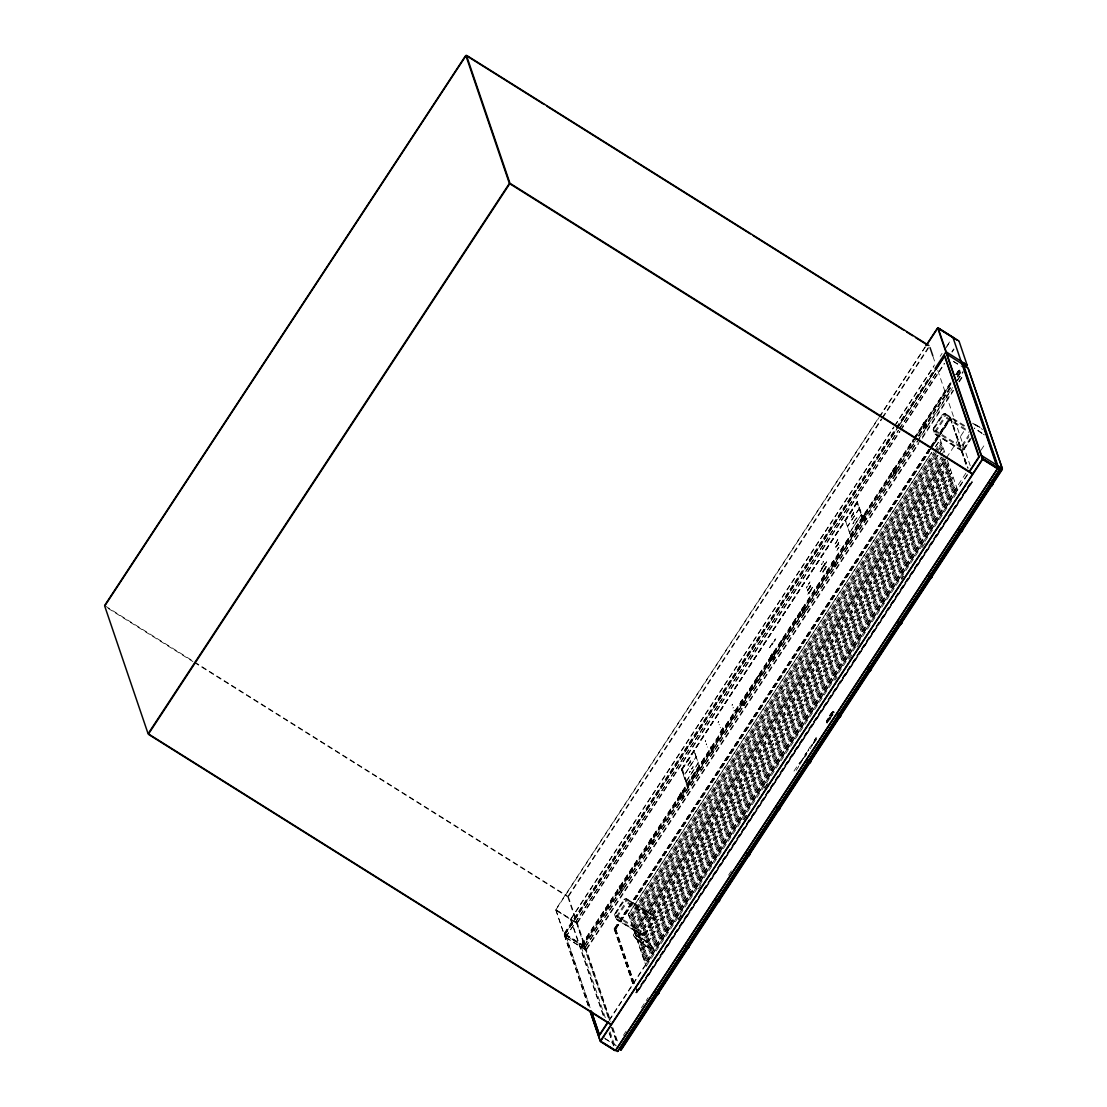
<?xml version="1.0" encoding="UTF-8"?>
<svg xmlns="http://www.w3.org/2000/svg" width="1107" height="1107" viewBox="0 0 1107 1107"><rect width="100%" height="100%" fill="white"/><g stroke="black" fill="none" stroke-linecap="round" stroke-linejoin="round"><path stroke-width="0.75" stroke-dasharray="5 3.75" d="M614.385 929.188L633.813 986.434M681.552 769.559L688.18 787.492M688.568 764.176L689.038 763.47M692.553 767.663L693.148 766.736L692.678 767.442M692.733 776.381L693.286 775.384L693.19 776.45M694.643 774.001L695.113 773.309L693.964 775.204M757.506 677.276C759.374 674.232 757.575 676.944 757.783 676.723M757.409 677.941C756.482 679.532 758.42 676.446 757.617 677.636M769.808 658.471L770.347 657.627L769.918 658.25M781.127 641.866L781.667 641.022L781.238 641.659M781.279 640.995L781.819 640.15L781.39 640.773M792.889 623.296L793.027 622.992M793.47 623.144L793.761 622.591M807.764 594.293L809.715 591.47L808.414 593.324M811.016 589.505C811.846 588.689 811.486 590.059 811.14 589.256M823.165 571.613C823.926 570.534 822.653 572.734 822.916 572.181M835.038 543.897L835.481 543.371M851.338 516.083L851.753 515.571M855.074 520.304L855.573 519.82M781.846 640.925L782.345 640.164M687.862 765.214L688.679 763.955M691.986 777.335L692.387 776.63L692.027 777.474M780.629 641.922L781.002 641.285L780.905 642.364M822.321 567.614L822.764 566.909M769.476 658.623L768.936 659.897M823.124 571.046L822.792 571.433M836.601 546.65L836.269 547.038M837.252 550.027L836.809 550.525M854.134 522.02C851.062 526.641 854.507 521.203 853.732 522.601M692.401 767.954L692.055 768.59L692.484 767.649M811.002 590.322L810.642 590.972L810.961 590.183M692.816 776.076L692.719 776.325M707.304 747.128L707.428 746.921M694.463 774.416L693.992 775.149M769.171 659.246L768.991 659.8M810.296 591.207L810.006 591.941L810.435 591.318M855.545 519.211L854.535 520.498M770.057 658.637L770.251 658.54M809.106 587.692L809.66 586.931L809.328 587.568M809.203 592.342L809.383 592.107M824.175 569.344L824.729 568.583L824.397 569.233M824.77 569.372L825.282 568.486L824.964 569.178M838.386 548.076L838.94 547.315L838.608 547.965M856.555 527.126L857.053 526.295L856.735 526.904M812.164 745.634L812.649 743.973L809.84 747.267M690.145 761.533L690.699 760.675M691.903 777.986L692.456 777.128M694.269 773.655L694.836 772.797M808.553 749.494L808.179 750.781L808.871 750.421M823.94 565.234L824.853 563.698L823.926 565.774M691.709 768.687L691.986 768.396M690.27 762.474L690.81 761.561M809.051 592.342L809.023 593.075M810.047 591.636L810.518 590.861L810.227 591.539M837.695 545.101L838.11 544.201L837.598 545.281M852.791 513.939L853.234 513.191L852.971 513.883M720.228 727.825L720.477 727.327M689.55 762.709L689.329 762.834M693.314 775.177L693.812 774.416M693.729 774.9L693.951 774.194M690.048 771.454L690.228 771.551M965.885 473.201L653.946 948.367C652.535 948.574 648.577 941.794 644.98 940.798C642.364 937.684 634.2 935.844 633.453 934.599M576.263 923.044L555.977 910.341L555.963 909.304M564.819 935.014L934.488 371.537L897.666 427.897M590.073 1007.578L565.22 933.63L933.838 372.215M581.327 947.343L915.046 437.86M619.117 886.915L620.086 885.365M614.537 914.534L623.919 899.673L626.022 898.607L652.646 914.949L654.735 920L645.367 934.848L643.264 935.913L616.627 919.571L614.537 914.534L615.561 917.523M623.379 889.059L622.411 890.595M614.191 929.091L950.014 417.201L967.961 468.026M649.491 840.656L650.459 839.106M681.428 769.42L857.109 501.72M682.327 768.922L688.554 786.869M696.178 756.801L694.089 751.003L696.22 756.967L684.389 774.983L696.04 756.856M682.064 795.753L679.836 794.245L681.109 792.737M686.492 780.809L698.296 762.972L696.22 757.05L698.24 762.861M684.112 796.542C683.586 800.375 679.435 796.348 679.836 794.245M710.237 748.124C711.22 743.461 717.004 750.698 713.24 751.93M742.797 703.222L740.569 701.727L741.856 700.205M744.859 704.01C744.319 707.857 740.168 703.831 740.569 701.727M770.97 655.607L772.229 653.946M770.942 655.469C770.527 657.544 774.692 661.585 775.232 657.752M801.343 609.348L802.603 607.688M803.391 610.123L805.633 611.631L804.346 613.14M845.402 520.525L851.601 538.569M831.675 562.937C832.602 559.339 836.311 563.38 836.006 565.373C834.401 571.004 829.821 558.98 832.492 565.317M859.226 508.473L847.492 526.351L851.67 538.556M859.281 508.57L847.533 526.628M863.432 520.636L857.219 502.592L859.129 508.404M892.45 470.558L893.418 469.008M922.823 424.299L923.792 422.749M927.085 426.444L926.116 427.98M972.015 437.279L963.906 449.608L961.817 450.687L935.18 434.345L933.339 430.471L933.478 428.16L942.472 414.447L945.724 413.727M720.726 731.478C722.414 728.849 719.453 733.152 721.169 730.841M808.331 584.911L808.082 585.243M808.885 589.049L808.248 589.934M804.277 757.354L806.076 753.313L804.069 755.887L806.726 752.359L805.176 756.247M689.481 763.36L690.048 762.861L689.066 763.761M854.3 521.106L854.562 520.691M820.287 571.682L820.591 571.032L820.079 571.627M836.989 546.235L837.293 545.585L836.781 546.18M795.546 619.408L796.141 618.26L795.532 618.938M689.869 763.055L689.772 763.401M690.215 771.524L689.509 772.409M806.975 753.23L805.785 755.417M823.373 570.575L823.788 569.842L823.954 570.645M689.467 772.354L689.799 771.676M820.882 570.506L821.436 569.745L820.924 570.7M794.203 621.207L794.701 620.529L794.245 621.373M851.961 515.904L852.501 515.17L852.003 516.083M719.052 724.822L719.412 724.407M773.475 641.769L773.53 641.935M853.013 514.52L853.331 513.911L852.833 514.755M782.801 639.016L783.493 637.507L782.898 639.334M838.373 542.887L838.096 543.758L838.788 542.264M836.546 541.877L836.989 540.922L836.477 542.001M822.75 567.434L821.56 569.718L822.736 566.839M824.092 570.423L823.871 570.091M810.379 748.761L811.943 745.053L811.251 745.412M690.394 761.007L689.91 762.017L690.519 761.367M809.771 747.045L807.473 751.861L808.373 751.418M853.594 512.499L853.635 512.596M839.895 545.571L839.964 545.709M823.304 561.54L822.985 562.439L823.331 561.567M810.711 586.018L810.172 587.097L810.822 586.087M812.289 587.499L811.735 588.564L812.289 587.236M838.594 543.302L838.234 544.187L838.663 543.357M814.724 739.518L813.244 743.669L816.703 739.075L816.136 737.373L814.115 741.137L815.513 738.66M681.621 769.351L857.593 501.706M698.185 762.986L686.658 781.099M700.247 769.047L698.282 763.11L700.302 768.922M614.482 928.981L929.368 449.317M972.098 481.185L636.221 992.827M823.345 561.789L823.511 561.457M837.487 540.244L837.612 539.815M810.089 585.977L809.826 586.835L810.504 585.354M824.231 564.432L824.701 563.933M695.86 771.883L696.261 771.288M758.738 675.699L759.098 675.145M857.787 524.87L858.188 524.275M806.491 754.614L804.775 757.091M633.315 935L945.53 459.225M653.628 948.644C649.615 942.126 640.981 936.813 633.453 934.792M925.161 346.892L555.742 909.539L588.786 1007.398M556.005 909.608L878.958 417.671M879.774 416.758L925.355 346.975M568.265 895.895L881.407 418.889M882.362 417.45L928.856 346.629M568.666 896.2L881.809 419.207M882.749 417.754L928.303 348.387M570.811 918.893L893.764 426.956M894.705 425.517L934.488 364.936M940.175 356.274L942.071 353.382M946.803 346.173L950.595 340.403M571.046 919.087L893.999 427.15M894.94 425.711L933.782 366.555M946.084 347.806L950.816 340.596M564.238 933.326L895.245 429.115M896.2 427.662L932.232 372.768M564.584 933.602L895.605 429.391M896.545 427.952L933.533 371.606M565.013 934.599L896.712 429.35M565.705 936.951L898.344 430.249M899.299 428.796L936.259 372.505M565.857 937.076L898.497 430.374M899.451 428.921L937.366 371.177M577.176 922.491L899.659 431.273M900.614 429.82L944.243 363.373M951.826 351.805L953.722 348.913M577.536 922.768L900.005 431.55M900.96 430.111L944.589 363.65M952.172 352.095L954.068 349.203M681.87 769.296L857.399 501.9M681.981 769.393L857.524 501.997M682.521 768.964L694.227 751.155M857.288 502.758L845.596 520.581L847.478 526.434M853.442 513.925L853.76 512.237M809.964 581.867L808.511 584.081L809.812 582.656M807.072 586.558L806.27 588.052L807.266 586.516M718.747 721.363L718.083 722.387L718.747 721.363M771.966 644.371L772.575 643.444L771.883 644.094M772.008 644.495C775.191 641.327 770.417 643.734 771.731 645.367L771.87 644.108M823.165 567.158L823.871 566.217M823.94 565.815L824.411 565.082M853.386 522.213L853.552 521.798M692.235 768.037L691.557 769.337M693.01 766.93L692.124 768.438M856.97 517.744L856.251 518.463L856.818 517.965M733.443 707.304L732.986 707.996M811.486 588.73C809.162 592.522 810.421 589.491 810.711 590.82M825.365 567.988L826.348 566.493L825.642 568.126M823.013 571.959L823.483 571.184M849.719 532.702L861.371 514.575L849.539 532.716M719.951 732.364L719.993 732.488M721.999 729.264L721.626 730.191L722.013 729.333M722.331 728.89L722.843 727.797L722.234 728.697M863.045 515.281L862.076 516.817M581.41 944.894L913.109 439.631M914.05 438.192L951.01 381.887M955.756 374.664L960.489 367.455M581.562 945.018L913.261 439.756M914.202 438.317L950.221 383.451M955.908 374.789L960.641 367.579M915.987 436.407L951.051 382.994M956.739 374.332L960.53 368.548M581.507 946.028L913.247 440.711M914.188 439.271L951.162 382.953M956.849 374.291L960.641 368.52M581.867 946.194L913.621 440.863M914.562 439.424L951.522 383.119M957.209 374.457L960.06 370.125M620.086 889.142L620.833 887.772M650.446 842.884L651.207 841.514M680.819 796.611L681.58 795.255M711.192 750.352L711.953 748.982M741.565 704.094L742.313 702.724M771.939 657.835L772.686 656.465M802.298 611.576L803.059 610.206M832.672 565.303L833.433 563.947M863.045 519.045L863.792 517.675M893.418 472.786L894.165 471.416C891.121 463.307 899.742 477.56 895.923 470.461M923.792 426.527L924.539 425.157M582.24 947.357L952.02 384.406M957.541 375.688L961.499 369.959M621.567 888.118L622.411 886.832M651.94 841.86L652.784 840.573M682.313 795.601L683.157 794.314M687.751 787.285L863.294 519.889M864.525 518.034L865.383 516.734M894.899 471.776L895.743 470.475M925.272 425.503L926.116 424.216M584.178 945.42L914.839 441.748M918.616 435.978L951.785 385.471M957.472 376.809L961.25 371.039M584.454 945.641L915.102 441.97M918.893 436.2L952.062 385.693M957.735 377.03L961.526 371.26M585.409 946.679L917.385 441.015M918.326 439.576L952.477 387.561M957.223 380.338L962.91 371.675M652.784 844.337C655.178 842.662 652.493 838.94 650.349 839.078M865.37 520.511L866.297 519.252M896.67 472.993L895.452 474.363M585.714 946.817L951.909 389.111M957.513 380.476L963.298 371.772M586.309 948.976L953.127 390.231M958.814 381.569L963.547 374.36M586.738 949.322L918.492 444.004M922.283 438.22L953.556 390.577M959.243 381.915L963.035 376.145M615.105 913.33L624.099 899.617M933.658 428.091L942.652 414.392M615.769 913.607L624.777 899.908M934.322 428.381L943.33 414.668M616.281 916.776L625.275 903.063M934.834 431.536L943.828 417.837M617.056 917.385L626.064 903.686M935.609 432.159L944.617 418.446M614.399 928.621L929.147 449.193M930.101 447.754L950 417.422M930.309 447.878L950.373 417.353M614.855 928.898L929.589 449.47M930.544 448.031L950.443 417.713M615.022 929.05L950.622 417.851M615.617 928.565L929.576 450.591M930.406 449.068L950.512 418.695M615.866 928.731L929.7 450.674M930.641 449.234L950.553 418.903L930.738 449.304M615.962 928.801L929.797 450.757M931.72 452.389L628.402 914.257L646.101 966.19M935.429 446.578L940.341 439.368M628.555 914.354L931.762 452.417M935.581 446.675L940.286 439.437M629.62 915.89L934.059 452.016M934.972 450.618L940.729 441.984M630.063 917.316L934.529 453.538L630.146 917.44M935.484 452.099L941.227 443.464L935.512 452.182M631.211 920.554L936.605 455.24M940.355 449.511L942.32 446.661M938.072 455.351L631.682 922.062L938.016 455.309M942.763 448.086L938.971 453.87L942.846 448.21M632.263 923.653L938.611 456.914M632.803 925.217L940.078 457.011M941.005 455.614L943.911 451.324M633.273 926.739L941.559 457.122L633.329 926.767M633.827 928.247L943.067 457.316M634.297 929.755L943.51 458.755L634.325 929.838M945.046 458.907L634.851 931.402L945.074 458.99M946.485 457.772L965.442 428.893M635.39 932.952L946.527 459.018M635.888 934.433L946.997 460.526L635.916 934.502M636.497 936.107L947.523 462.089M948.118 463.681L636.968 937.615L948.049 463.639M948.644 465.231L637.507 939.179L948.671 465.314M961.775 445.609L968.971 434.636M638.089 940.77L949.197 466.877M962.55 446.232L968.846 436.628M638.531 942.195L949.64 468.303L638.614 942.32M644.509 934.612L653.504 920.913M963.062 449.387L970.258 438.414M963.727 449.677L970.023 440.074M639.68 945.433L950.788 471.54M640.732 948.547L951.84 474.64M641.174 949.972L952.283 476.079L641.271 950.097M642.268 953.169L953.431 479.317M642.766 954.649L953.874 480.742L642.793 954.718M643.319 956.282L954.497 482.417M643.859 957.832L955.023 483.98M644.385 959.395L955.521 485.447L644.44 959.423M644.911 960.945L956.074 487.08M981.065 450.092L985.797 442.869M956.586 488.561L645.436 962.495L956.517 488.519M609.113 1020.101L968.196 473.146M646.031 964.086L957.14 490.193M609.39 1020.322L968.473 473.353M646.557 965.65L957.638 491.674M835.135 680.127L837.072 677.221M856.943 646.917L859.779 642.586M901.472 579.072L903.409 576.166M922.366 547.301L926.158 541.531M681.151 915.074L677.359 920.844L681.206 915.102M698.226 889.059L702.018 883.289M743.752 819.72L747.543 813.936L743.779 819.789M764.619 787.921L768.41 782.151M849.027 659.343L852.833 653.559M901.652 579.113L903.547 576.235M764.646 788.004L768.438 782.234M635.958 992.329L970.618 482.569M636.138 992.467L970.784 482.721M636.58 992.744L972.403 481.075M972.154 482.348L637.258 992.218M793.996 771.095L798.092 764.868L798.659 766.57L795.269 771.731M829.185 718.927L829.697 718.139L830.139 719.398M829.89 718.692L832.229 714.278L832.658 715.551M829.946 718.858L831.952 715.786M623.421 1035.322L627.212 1029.538M641.423 1007.882L648.065 997.781M728.627 875.056L732.419 869.286M824.037 565.898L824.59 565.137M807.64 590.958L807.999 590.1L807.612 590.917M688.263 765.532L688.277 764.536M794.854 620.404L795.186 619.685M861.329 514.81L863.252 520.525M815.07 741.233L813.949 742.548L815.942 739.919M808.857 593.698L809.687 592.231L809.009 593.02M690.976 779.425L691.474 778.664M825.047 564.39L825.421 563.491L824.84 564.376M794.812 621.165L794.051 622.328M792.681 623.767L792.294 624.362M731.962 705.062L732.571 704.481L732.184 705.311M923.681 422.722L926.268 424.064L927.113 426.582M922.795 424.161L923.639 426.679L926.213 428.008M859.17 508.722L861.191 514.464M940.161 439.368L944.769 452.362M862.948 515.253L865.522 516.582L866.366 519.1M832.575 561.512L833.64 563.767M835.107 566.798L834.18 564.515M771.828 654.029L772.755 656.326L772.091 653.905M774.36 659.315L773.447 657.032M711.095 746.561L712.161 748.816M713.628 751.847L712.562 749.591M649.463 840.504L650.307 843.036L652.881 844.364M585.797 946.789L584.33 947.108L564.017 934.197M636.774 992.799L635.861 992.758M635.363 987.167L637.452 992.301L972.278 482.085M622.259 890.761L621.456 888.368M950.484 417.228L968.016 468.289M826.971 721.972L827.469 721.985A5.853 0.927 -57.9 0 1 830.07 715.883A5.853 0.927 -57.9 0 1 833.626 712.604M826.943 722.871L827.455 722.885A6.642 1.052 -57.9 0 1 829.932 716.699A6.642 1.052 -57.9 0 1 834.443 711.746L834.208 711.289M653.324 948.741L650.708 948.256M652.839 948.713L641.866 942.901L633.578 935.775M925.826 428.105L925.148 425.752M972.472 423.206L973.33 423.566M651.054 948.395L648.868 947.454M650.169 948.021L647.803 946.914M974.022 423.926L976.512 425.185M973.69 424.036L982.601 429.488M975.129 424.493L981.411 428.34M983.224 434.235L984.441 434.899M646.668 946.291L648.052 946.983M645.478 945.599L646.862 946.333M977.55 425.863L980.124 427.468M982.061 433.155L974.561 428.008M981.951 433.487L974.243 428.201M644.26 944.852L645.63 945.613M953.542 361.325L961.914 366.514M953.348 361.519L960.267 365.863M945.475 413.769L965.539 426.167M944.949 414.322L966.176 427.634M946.651 417.214L967.878 430.526M946.236 418.086L968.888 432.297M923.985 422.708L926.075 424.023M934.668 429.973L960.143 445.969M926.974 426.403L924.885 425.088L926.919 426.499M934.253 430.858L959.727 446.854M922.989 424.23L925.023 425.655M935.955 433.75L961.429 449.746M935.429 434.304L960.904 450.3M895.701 470.281L893.612 468.967L894.387 471.236M894.511 471.347L896.601 472.661M894.456 471.444L896.545 472.758M892.616 470.503L894.65 471.914M895.549 474.294L893.266 472.938L892.422 470.42M863.239 515.239L865.342 516.54M864.138 517.606L866.228 518.92M864.083 517.716L866.186 519.031M862.242 516.761L864.29 518.187M862.99 519.308L865.176 520.553L864.415 518.284L865.37 520.636M832.879 561.498L834.969 562.813M833.765 563.864L835.854 565.179L831.869 563.02M831.827 563.131L833.917 564.445M802.506 607.757L804.789 609.099L805.633 611.631M805.439 611.548L801.496 609.279L803.544 610.704L804.623 613.153M804.443 613.07L802.257 611.839L801.316 609.196M772.133 654.016L774.416 655.372L775.26 657.89M773.032 656.396L775.121 657.71M771.136 655.538L775.066 657.807M771.081 655.648L773.17 656.963M771.98 658.028L774.07 659.343M741.759 700.274L744.042 701.63L744.886 704.149M742.659 702.654L744.693 704.066M740.763 701.81L742.852 703.125M741.607 704.287L743.696 705.602M712.285 748.913L714.333 750.338M712.479 749.384L710.39 748.069L712.438 749.494M711.234 750.546L713.323 751.861L711.04 750.504L710.196 747.986M683.96 796.597L681.912 795.172L680.971 792.695L683.31 794.148L684.154 796.68M680.016 794.328L682.106 795.642M680.86 796.805L682.95 798.119M651.539 841.431L653.587 842.856M649.643 840.587L651.691 842.012M650.432 843.133L652.59 844.378L651.815 842.109M622.369 886.638L620.28 885.323L622.563 886.679L623.407 889.198M623.213 889.115L621.179 887.703L620.086 885.24M619.283 886.845L621.318 888.271M622.217 890.651L619.934 889.295L619.09 886.776M626.936 898.995L652.397 914.977M626.396 899.548L651.871 915.531M628.098 902.44L653.573 918.423M627.683 903.326L653.158 919.308M616.115 915.212L641.59 931.195M615.7 916.098L641.174 932.08M617.402 918.99L642.876 934.972M616.876 919.543L642.351 935.526M105.373 606.069L193.116 661.128M194.583 662.041L567.462 896.061M108.099 608.338L192.909 661.571M194.375 662.484L567.254 896.504M556.503 910.134L576.443 922.643M556.101 910.079L570.326 919.004M565.635 934.266L583.61 945.544M565.497 934.571L583.458 945.848M564.736 934.322L584.69 946.845M564.501 934.571L584.441 947.094M582.061 947.066L585.423 949.169M565.926 937.394L581.922 947.426M585.188 949.668L565.774 937.504L564.764 934.792M604.187 1037.909L615.243 1044.856M605.294 1038.989L616.447 1045.907M638.144 940.48L644.357 944.838M641.769 943.136L643.056 944.008M639.403 941.517L637.078 939.622M636.124 938.791L637.272 939.829M635.28 938.03L636.345 939.027M633.37 935.332L635.529 938.279M687.696 787.603L681.386 769.24M932.91 356.274L935.664 364.355M937.74 370.25L970.244 465.715M961.983 447.436L963.007 450.424M950.29 417.131L966.951 466.102M950.014 417.201L966.688 466.172M950.318 418.612L966.356 465.715M944.575 413.368L945.586 416.357M943.372 413.631L944.396 416.633M947.357 460.36L957.984 491.19M933.09 429.295L934.114 432.284M925.3 425.725L926.102 428.105M923.792 422.625L924.746 424.977M894.788 472.025L895.743 474.377M864.014 517.509L863.197 515.115L863.861 517.536M863.778 519.944L857.122 501.568L863.446 519.584M834.041 564.542L834.858 566.922M802.464 607.646L803.267 610.026M802.312 607.674L803.129 610.054M793.733 622.176L793.608 622.355M773.295 657.06L774.111 659.454M756.455 679.601L756.33 679.781M743.074 703.291L743.89 705.685M742.935 703.332L743.738 705.712M741.579 700.191L742.534 702.544M681.898 769.573L688.042 787.617M682.327 795.822L683.144 798.202M682.189 795.85L683.005 798.23M680.833 792.723L681.649 795.103M651.968 842.081L652.77 844.461M651.414 841.334L650.612 838.954L651.276 841.362M653.725 916.997L654.735 920M643.43 932.661L644.454 935.65M642.24 932.924L643.264 935.913M626.022 898.607L627.032 901.596M624.818 898.87L625.842 901.859M628.541 914.41L646.156 966.176M615.741 928.994L635.238 985.811M635.639 987.458L637.452 992.301M615.464 928.69L634.948 985.797M614.897 929.313L633.799 984.815M614.634 929.368L633.522 984.884M614.122 928.828L633.633 986.226M568.375 896.795L610.801 1021.401M612.946 1027.863L617.914 1042.462M567.78 896.933L609.653 1019.907M576.733 923.432L609.528 1019.893M611.922 1027.324L617.263 1042.6M583.832 946.153L608.739 1019.284M611.507 1027.407L617.028 1043.666M581.452 945.253L582.24 947.564M581.203 945.309L581.991 947.62M581.189 946.693L605.64 1018.731M610.054 1031.71L615.022 1046.309M570.88 919.447L603.952 1016.613M609.473 1032.817L613.887 1045.769M570.52 919.53L603.592 1016.696M609.113 1032.9L613.527 1045.852M565.082 934.031L589.989 1007.162M555.797 909.829L588.716 1007.052M827.427 722.622A6.891 1.093 -57.9 0 1 830.001 715.689A6.891 1.093 -57.9 0 1 833.931 712.714M827.745 721.044A6.116 0.969 -57.9 0 1 831.731 714.223A6.116 0.969 -57.9 0 1 834.152 712.645M827.51 721.833A6.116 0.969 -57.9 0 0 827.496 722.317L827.261 721.861A6.116 0.969 -57.9 0 1 828.064 718.291A6.116 0.969 -57.9 0 1 832.755 711.787A6.116 0.969 -57.9 0 1 832.09 715.247M832.976 714.375A5.853 0.927 -57.9 0 1 832.381 715.551M829.185 720.408A5.853 0.927 -57.9 0 1 828.465 721.238M830.471 717.945A6.116 0.969 -57.9 0 1 829.6 719.218M828.756 720.325A6.116 0.969 -57.9 0 1 828.008 721.183M827.828 721.556A6.642 1.052 -57.9 0 1 827.026 720.173A6.642 1.052 -57.9 0 1 831.8 712.576A6.642 1.052 -57.9 0 1 833.419 712.645M832.934 713.78A6.642 1.052 -57.9 0 1 832.256 715.122M830.513 718.042A6.642 1.052 -57.9 0 1 829.558 719.425M706.653 743.973L706.183 744.762L706.612 743.959M775.343 639.306L774.526 640.704L775.343 639.306M733.996 710.915L734.508 710.293L733.996 710.915M705.27 741.648L705.699 740.694L705.27 741.648M688.858 764.328L688.858 764.328M690.685 770.389L690.685 770.389M808.345 588.841C806.062 592.397 809.771 586.765 808.345 588.841M836.615 545.765L837.362 545.114L836.615 545.765M837.598 549.28L837.971 548.422L837.598 549.28M852.182 514.838L852.279 514.672M854.479 521.259L854.479 521.259M775.758 638.753L774.153 641.271L775.758 638.753M769.669 659.302L769.268 660.049L769.669 659.302M809.923 587.264L809.328 588.191L809.923 587.264M822.127 563.698L821.532 564.612L822.127 563.698M823.663 565.608L823.068 566.521L823.663 565.608M825.144 568.707L824.549 569.621L825.144 568.707M837.805 544.063L837.196 544.976L837.805 544.063M770.527 657.101L770.915 656.493L770.527 657.101M837.169 540.742L837.75 539.538L837.169 540.742M856.098 527.748L855.711 528.426L856.098 527.748M771.468 656.493L770.68 657.89L771.468 656.493M803.585 757.825L799.475 765.145L802.866 758.89L799.019 763.609L803.585 757.825M696.317 771.413L695.597 772.714L696.372 771.496M759.139 675.256L758.489 676.46L759.194 675.339M858.243 524.4L857.524 525.7L858.299 524.497M773.475 642.517L773.475 642.517M769.725 647.65L770.624 645.644L769.725 647.65M822.044 567.891L821.519 568.68L822.044 567.891M836.186 546.36L835.66 547.135L836.186 546.36M693.452 766.169L693.452 766.169M826.431 561.886L825.711 563.421L826.431 561.872M825.67 566.909L824.936 568.458L825.67 566.909M836.186 542.292L835.688 543.233L836.186 542.292M851.684 516.402L851.214 517.301L851.74 516.512M855.725 519.28L856.14 518.657L855.725 519.28M809.217 588.509L809.092 588.44M936.065 453.69L630.616 918.962L936.093 453.773M941.766 445.014L936.992 452.293L941.794 445.097M950.235 469.894L639.085 943.842L950.263 469.977M951.287 473.007L640.15 946.955L951.314 473.09M952.878 477.671L641.742 951.619L952.906 477.754"/><path stroke-width="1.5" d="M104.874 605.128L465.466 55.862M105.207 605.266L465.798 56M148.463 733.18L509.054 183.914M148.85 733.484L509.441 184.219M926.102 345.453L937.477 328.142M926.31 345.536L937.671 328.226M935.083 368.437L945.516 352.538M934.778 370.776L944.257 356.343M935.968 369.434L944.492 356.44M599.648 1034.533L607.217 1022.993M969.137 471.693L978.616 457.26M599.911 1034.754L608.449 1021.761M970.369 470.475L978.892 457.482M600.506 1040.843L982.172 459.46M600.741 1041.023L982.407 459.64M615.547 1050.322L997.227 468.939M615.755 1050.405L997.421 469.022M655.496 993.173L656.257 991.803M685.87 946.914L686.617 945.544M716.243 900.641L716.99 899.285M746.602 854.383L747.363 853.027M776.976 808.124L777.737 806.754M807.349 761.865L808.096 760.495M837.722 715.606L838.469 714.236M868.096 669.334L868.843 667.978M898.455 623.075L899.216 621.705M928.828 576.816L929.589 575.446M959.202 530.557L959.949 529.188M989.575 484.299L990.322 482.929M617.664 1051.387L999.593 469.617M617.789 1051.442L999.718 469.672M620.709 1050.003L1001.738 469.603M621.069 1050.156L1002.098 469.755M657.821 994.639L658.748 993.38M688.194 948.367L689.121 947.108M718.568 902.108L719.495 900.849M748.941 855.849L749.868 854.59M779.314 809.591L780.241 808.331M809.674 763.332L810.601 762.073M840.047 717.059L840.974 715.8L840.047 712.687M870.42 670.8L871.347 669.541M900.794 624.542L901.721 623.283M931.153 578.283L932.094 577.024M961.526 532.024L962.453 530.765M991.9 485.752L992.827 484.492M938.321 327.949L958.551 340.735M938.155 328.115L952.38 337.04M938.362 328.461L956.891 340.084M946.789 352.261L966.729 364.77M963.699 363.387L966.549 365.172M948.187 355.056L967.449 367.399M964.917 366.292L967.158 367.704M466.877 55.544L928.953 345.55M466.614 55.82L544.104 104.459M547.038 106.3L630.381 158.605M633.315 160.446L750.297 233.868M753.217 235.694L903.824 330.218M906.758 332.058L912.597 335.725M915.531 337.566L927.223 344.914M982.642 456.222L1001.766 468.233M998.182 466.614L1001.544 468.718M983.611 459.087L999.607 469.119M983.528 459.267L993.699 465.646M996.618 467.472L999.524 469.299M983.03 459.267L997.241 468.192M982.905 459.543L997.116 468.455M992.758 484.16L990.668 482.846L992.702 484.271M510.465 183.596L972.541 473.602M510.258 184.039L972.333 474.045M960.295 529.118L962.343 530.53M959.243 530.751L961.333 532.066M959.174 530.82L961.277 532.121M929.922 575.377L931.969 576.802M899.548 621.636L901.596 623.061M898.497 623.269L900.6 624.583M898.441 623.338L900.531 624.652M869.189 667.895L871.223 669.32M868.068 669.597L870.227 670.842M838.815 714.153L840.85 715.579M837.695 715.855L839.853 717.101M808.442 760.426L810.532 761.741M808.387 760.523L810.49 761.837M807.321 762.128L809.48 763.373M780.158 807.999L778.069 806.685L780.117 808.11M776.962 808.387L779.107 809.632M747.695 852.943L749.799 854.258L747.654 853.054M746.588 854.646L748.747 855.891M719.425 900.517L717.336 899.202L719.37 900.628M716.215 900.904L718.374 902.15M686.963 945.475L689.052 946.776M686.907 945.572L688.997 946.886M685.842 947.163L688 948.408M656.589 991.734L658.637 993.145M149.03 734.287L611.106 1024.293M148.767 734.564L610.843 1024.57M602.692 1042.448L617.332 1051.456M600.838 1041.507L615.063 1050.432M600.686 1041.673L614.897 1050.598M959.022 341.108L967.255 365.476M968.03 367.87L1002.278 468.455M968.168 368.506L1002.416 469.091M963.588 362.861L964.377 365.172M998.846 466.434L999.787 469.202M963.63 363.096L964.418 365.407M998.901 466.67L999.842 469.437M963.588 365.075L997.836 465.66M962.924 365.227L997.172 465.812M952.85 337.123L997.518 468.316M991.9 481.379L992.896 484.354M947.191 352.566L947.979 354.89M982.449 456.153L983.39 458.921M938.044 327.838L982.712 459.018M937.684 327.907L982.352 459.101M944.921 355.984L979.238 456.748M944.506 356.08L978.809 456.845M930.032 347.584L932.786 355.679M961.526 527.638L962.523 530.613M931.153 573.896L932.122 576.733M931.195 574.035L932.149 576.872M900.794 620.155L901.79 623.144M870.42 666.428L871.417 669.403M809.674 758.945L810.67 761.92M779.314 805.204L780.31 808.179M748.941 851.463L749.937 854.452M466.421 55.35L509.94 183.181M465.826 55.488L509.331 183.305M718.568 897.735L719.564 900.711M688.194 943.994L689.191 946.969M657.821 990.253L658.817 993.228M591.65 1012.047L599.399 1034.796M591.18 1010.829L599.482 1035.211M590.363 1011.909L600.285 1041.064M589.893 1010.649L600.368 1041.41M104.584 605.723L148.227 734.135M991.706 485.793L989.616 484.492L991.637 485.862M930.959 578.324L928.87 577.01L930.904 578.394M657.627 994.681L655.538 993.366L657.572 994.736"/></g></svg>
